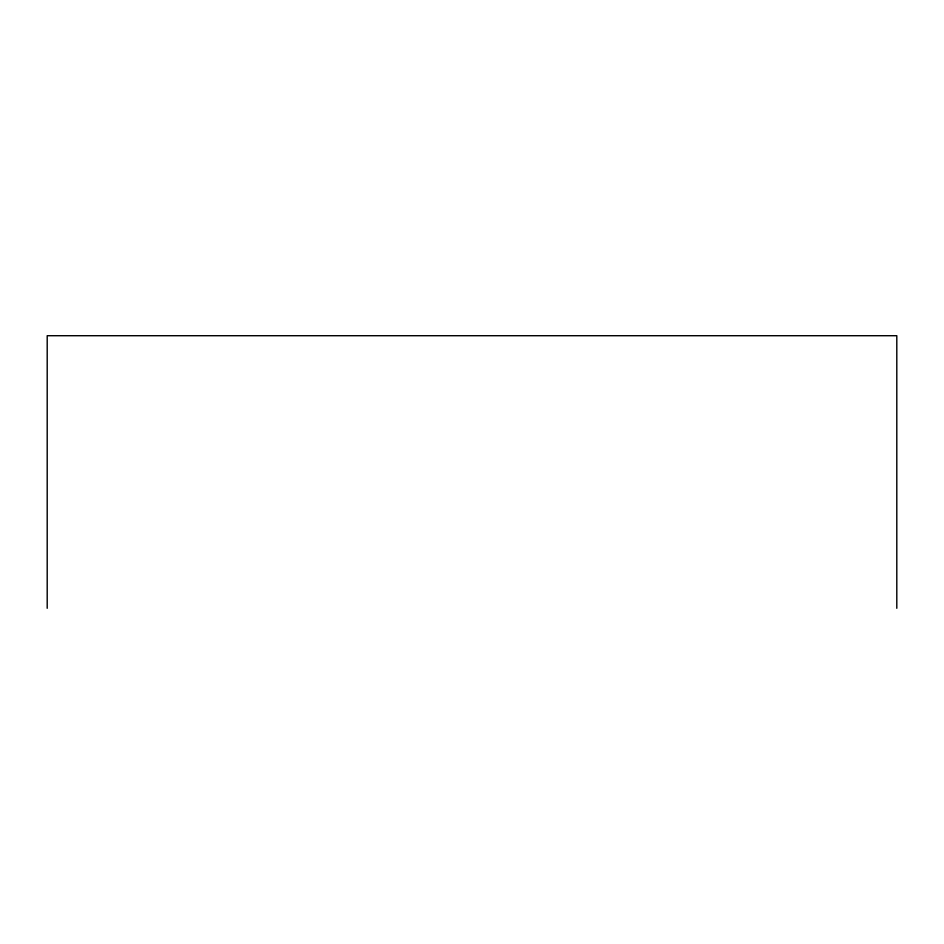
<?xml version="1.0" encoding="UTF-8"?>
<svg xmlns="http://www.w3.org/2000/svg" width="944" height="944" viewBox="0 0 944 944"><rect width="100%" height="100%" fill="white"/><g stroke="black" fill="none" stroke-linecap="round" stroke-linejoin="round"><path stroke-width="1.42" d="M896.8 608.29L896.8 335.71L47.2 335.71L47.2 608.29"/></g></svg>
